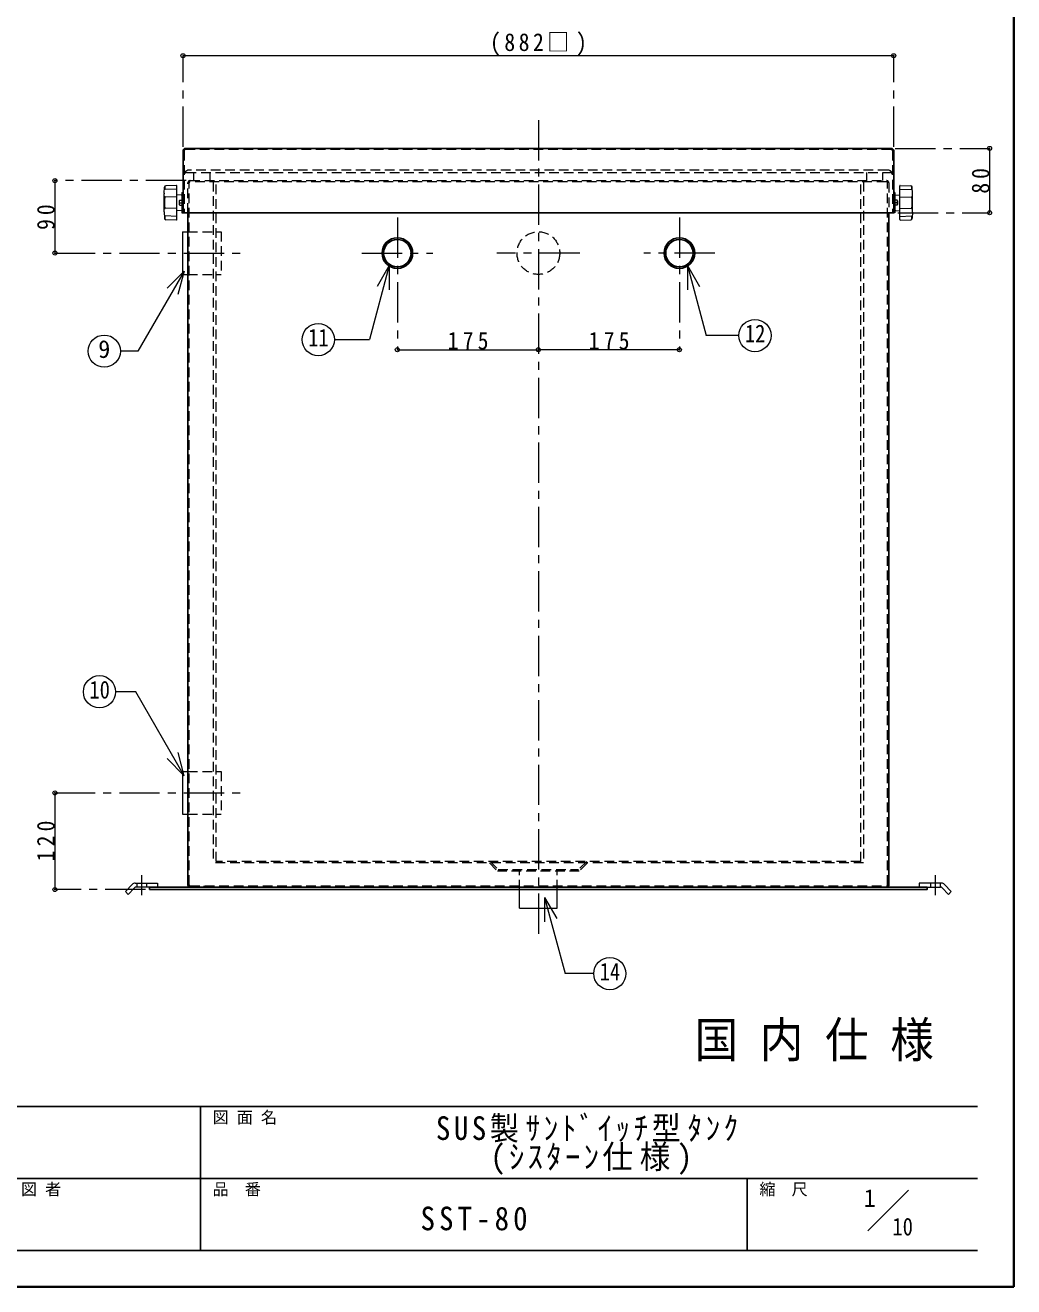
# Model space of a CAD drawing. Units: millimetres at full size, sheet at 1:10. Extents: x -2123 to 1927, y -1358 to 1452.
# Drawn here: x 700 to 1927, y -1358 to 208 of the extents above; entities that cross this region are included whole.
import ezdxf
from ezdxf.enums import TextEntityAlignment as Align

# ---------------------------------------------------------------- set-up
doc = ezdxf.new("R2010")
doc.units = ezdxf.units.MM
doc.header["$LTSCALE"] = 10
doc.header["$PDMODE"] = 32
doc.header["$PDSIZE"] = 5
doc.linetypes.add('CHAIN1', pattern=[8, 5, -1, 1, -1])
doc.linetypes.add('DASHED1', pattern=[1.8, 1.2, -0.6])
doc.layers.add('0-0', color=7, linetype='Continuous', lineweight=18)
doc.styles.add('ＭＳ ゴシック', font='')
doc.styles.get('ＭＳ ゴシック').set_extended_font_data('MS Gothic')

msp = doc.modelspace()

# ---------------------------------------------------------------- linework, layer by layer
at = {"layer": '0-0', "color": 1, "lineweight": 40}
for q in [(1927.2, 1451.91), (-2122.8, -1358.09)]:
    msp.add_line((1927.2, -1358.09), q, dxfattribs=at)
at = {"layer": '0-0', "color": 4, "linetype": 'CHAIN1', "lineweight": 9}
for p, q in [((896.2, 56.91), (896.2, 169.91)), ((1778.2, 56.91), (1778.2, 169.91)), ((1337.2, 89.91), (1337.2, -923.09)), ((1780.2, 54.91), (1897.2, 54.91)), ((900.2, 14.91), (737.2, 14.91)), ((1162.2, -31.09), (1162.2, -195.09)), ((1512.2, -31.09), (1512.2, -195.09)), ((1783.2, -25.09), (1897.2, -25.09)), ((737.2, -75.09), (968.7, -75.09)), ((1118.2, -75.09), (1206.2, -75.09)), ((1388.7, -75.09), (1285.7, -75.09)), ((1556.2, -75.09), (1468.2, -75.09)), ((737.2, -745.09), (968.7, -745.09)), ((844.7, -847.09), (844.7, -872.09)), ((1829.7, -847.09), (1829.7, -872.09)), ((849.7, -865.09), (737.2, -865.09))]:
    msp.add_line(p, q, dxfattribs=at)
at = {"layer": '0-0', "color": 4, "lineweight": 9}
for p, q in [((1778.2, 169.91), (896.2, 169.91)), ((1897.2, 54.91), (1897.2, -25.09)), ((737.2, 14.91), (737.2, -75.09)), ((1162.2, -195.09), (1337.2, -195.09)), ((1512.2, -195.09), (1337.2, -195.09)), ((737.2, -745.09), (737.2, -865.09))]:
    msp.add_line(p, q, dxfattribs=at)
at = {"layer": '0-0', "color": 5, "lineweight": 25}
for p, q in [((896.2, 51.91), (896.2, -25.09)), ((899.2, 54.91), (1775.2, 54.91)), ((1778.2, 51.91), (1778.2, -25.09)), ((896.2, -25.09), (1778.2, -25.09)), ((902.2, -25.09), (902.2, -859.09)), ((1772.2, -25.09), (1772.2, -859.09)), ((854.7, -862.09), (854.7, -865.09))]:
    msp.add_line(p, q, dxfattribs=at)
at = {"layer": '0-0', "linetype": 'DASHED1'}
for p, q in [((897.7, 51.91), (897.7, -25.09)), ((1775.2, 53.41), (899.2, 53.41)), ((1776.7, 51.91), (1776.7, -25.09)), ((900.7, 24.91), (1773.7, 24.91)), ((1770.7, 27.91), (903.7, 27.91)), ((902.2, -25.09), (902.2, 11.91)), ((903.7, -859.09), (903.7, 11.91)), ((905.2, 14.91), (1769.2, 14.91)), ((1769.2, 13.41), (905.2, 13.41)), ((933.7, 13.41), (933.7, -832.09)), ((937.2, -830.09), (937.2, 14.91)), ((1737.2, -830.09), (1737.2, 14.91)), ((1770.7, -859.09), (1770.7, 11.91)), ((1772.2, 11.91), (1772.2, -25.09)), ((1737.2, -830.09), (937.2, -830.09)), ((838.7, -857.09), (838.7, -862.09)), ((850.7, -857.09), (850.7, -862.09)), ((905.2, -860.59), (1769.2, -860.59)), ((922.2, -860.59), (922.2, -862.09)), ((1752.2, -860.59), (1752.2, -862.09)), ((1823.7, -857.09), (1823.7, -862.09)), ((1835.7, -857.09), (1835.7, -862.09))]:
    msp.add_line(p, q, dxfattribs=at)
at = {"layer": '0-0', "color": 4, "linetype": 'DASHED1', "lineweight": 9}
for p, q in [((909.7, 14.91), (909.7, 24.91)), ((929.7, 14.91), (929.7, 24.91)), ((1744.7, 14.91), (1744.7, 24.91)), ((1764.7, 14.91), (1764.7, 24.91)), ((902.2, -101.59), (943.7, -101.59)), ((902.2, -771.59), (943.7, -771.59)), ((1276.37, -832.09), (1286.37, -842.09)), ((1388.03, -842.09), (1286.37, -842.09)), ((1313.7, -865.09), (1313.7, -840.09)), ((1360.7, -865.09), (1360.7, -840.09)), ((1397.2, -830.09), (1387.2, -840.09)), ((1398.03, -832.09), (1388.03, -842.09))]:
    msp.add_line(p, q, dxfattribs=at)
at = {"layer": '0-0'}
for p, q in [((872.71, -0.82), (873.1, 6.56)), ((888.7, 4.35), (874.15, 3.86)), ((888.18, 8.88), (875.03, 8.45)), ((888.7, -33.55), (888.7, 8.38)), ((1785.7, -33.55), (1785.7, 8.38)), ((1785.7, 4.35), (1800.25, 3.86)), ((1786.21, 8.88), (1799.36, 8.45)), ((1801.68, -0.82), (1801.3, 6.56)), ((872.7, -23.82), (872.7, -1.35)), ((888.7, -5.73), (874.15, -5.25)), ((894.24, -3.05), (888.7, -2.59)), ((891.45, -10.24), (891.45, -14.94)), ((892.07, -9.59), (894.7, -9.59)), ((892.07, -12.59), (894.7, -12.59)), ((892.07, -15.59), (894.7, -15.59)), ((894.7, -0.09), (896.2, -0.09)), ((1779.7, -0.09), (1778.2, -0.09)), ((1782.32, -9.59), (1779.7, -9.59)), ((1782.32, -12.59), (1779.7, -12.59)), ((1782.32, -15.59), (1779.7, -15.59)), ((1780.16, -3.05), (1785.7, -2.59)), ((1782.95, -10.24), (1782.95, -14.94)), ((1785.7, -5.73), (1800.25, -5.25)), ((1801.7, -23.82), (1801.7, -1.35)), ((872.71, -24.35), (873.1, -31.73)), ((888.7, -19.44), (874.15, -19.93)), ((888.7, -29.52), (874.15, -29.04)), ((894.24, -22.12), (888.7, -22.59)), ((1780.16, -22.12), (1785.7, -22.59)), ((1785.7, -19.44), (1800.25, -19.93)), ((1785.7, -29.52), (1800.25, -29.04)), ((1801.68, -24.35), (1801.3, -31.73)), ((888.18, -34.05), (875.03, -33.63)), ((1786.21, -34.05), (1799.36, -33.63)), ((895.7, -48.59), (902.2, -48.59)), ((895.7, -48.59), (895.7, -101.59)), ((1152.25, -90.58), (1127.62, -182.49)), ((1152.25, -90.58), (1137.25, -116.56)), ((1152.25, -90.58), (1152.25, -120.58)), ((1522.14, -90.58), (1522.14, -120.58)), ((1522.14, -90.58), (1537.14, -116.56)), ((1522.14, -90.58), (1545.42, -177.45)), ((897.64, -97.42), (840.27, -196.79)), ((897.64, -97.42), (876.43, -118.63)), ((897.64, -97.42), (889.88, -126.39)), ((895.7, -101.59), (902.2, -101.59)), ((1084.06, -182.49), (1127.62, -182.49)), ((1586, -177.45), (1545.42, -177.45)), ((840.27, -196.79), (818.48, -196.79)), ((897.81, -723.74), (876.59, -702.53)), ((897.81, -723.74), (890.04, -694.77)), ((895.7, -718.59), (902.2, -718.59)), ((895.7, -718.59), (895.7, -771.59)), ((895.7, -771.59), (902.2, -771.59)), ((833.22, -858.64), (824.7, -867.59)), ((836.84, -857.09), (864.7, -857.09)), ((864.7, -857.09), (864.7, -862.09)), ((1809.7, -857.09), (1809.7, -862.09)), ((1837.56, -857.09), (1809.7, -857.09)), ((1841.18, -858.64), (1849.7, -867.59)), ((828.32, -871.03), (824.7, -867.59)), ((836.1, -862.86), (828.32, -871.03)), ((854.7, -862.09), (837.91, -862.09)), ((1313.7, -888.09), (1313.7, -865.09)), ((1344.99, -874.94), (1344.99, -904.94)), ((1344.99, -874.94), (1359.99, -900.92)), ((1344.99, -874.94), (1370.3, -969.41)), ((1360.7, -888.09), (1360.7, -865.09)), ((1819.7, -862.09), (1836.48, -862.09)), ((1838.29, -862.86), (1846.08, -871.03)), ((1846.08, -871.03), (1849.7, -867.59)), ((1313.7, -888.09), (1360.7, -888.09)), ((1405.85, -969.41), (1370.3, -969.41)), ((1745.98, -1288.59), (1796.48, -1238.09))]:
    msp.add_line(p, q, dxfattribs=at)
at = {"layer": '0-0', "color": 6, "lineweight": 25}
for p, q in [((-2077.8, -1134.52), (1882.2, -1134.52)), ((917.91, -1313.09), (917.91, -1134.52)), ((1882.2, -1223.8), (-153.52, -1223.8)), ((1596.48, -1313.09), (1596.48, -1223.8)), ((1882.2, -1313.09), (-2077.8, -1313.09))]:
    msp.add_line(p, q, dxfattribs=at)
at = {"layer": '0-0', "linetype": 'DASHED1'}
msp.add_lwpolyline([(1740.7, 13.41), (1740.7, -832.09), (933.7, -832.09)], dxfattribs=at)
at = {"layer": '0-0'}
for points in [[(894.7, -0.09), (894.7, -25.09), (896.2, -25.09)], [(1779.7, -0.09), (1779.7, -25.09), (1778.2, -25.09)], [(897.81, -723.74), (837.66, -619.57), (812.53, -619.57)]]:
    msp.add_lwpolyline(points, dxfattribs=at)
at = {"layer": '0-0', "color": 4, "linetype": 'DASHED1', "lineweight": 9}
for points in [[(902.2, -48.59), (943.7, -48.59), (943.7, -101.59)], [(902.2, -718.59), (943.7, -718.59), (943.7, -771.59)], [(1277.2, -830.09), (1287.2, -840.09), (1387.2, -840.09)]]:
    msp.add_lwpolyline(points, dxfattribs=at)
at = {"layer": '0-0', "color": 5, "lineweight": 25}
msp.add_lwpolyline([(854.7, -862.09), (1819.7, -862.09), (1819.7, -865.09), (854.7, -865.09)], dxfattribs=at)
for centre, radius in [((1162.2, -75.09), 19), ((1162.2, -75.09), 17), ((1512.2, -75.09), 19), ((1512.2, -75.09), 17)]:
    msp.add_circle(centre, radius, dxfattribs=at)
at = {"layer": '0-0', "color": 4, "linetype": 'DASHED1', "lineweight": 9}
msp.add_circle((1337.2, -75.09), 26.5, dxfattribs=at)
at = {"layer": '0-0'}
for centre in [(1064.06, -182.49), (1606, -177.45), (798.48, -196.79), (792.53, -619.57), (1425.85, -969.41)]:
    msp.add_circle(centre, 20, dxfattribs=at)
at = {"layer": '0-0', "color": 5, "lineweight": 25}
for centre, start, end in [((899.2, 51.91), 90, 180), ((1775.2, 51.91), 0, 90), ((905.2, -859.09), 180, 270), ((1769.2, -859.09), 270, 0)]:
    msp.add_arc(centre, 3, start, end, dxfattribs=at)
at = {"layer": '0-0', "linetype": 'DASHED1'}
for centre, radius, start, end in [((899.2, 51.91), 1.5, 90, 180), ((1775.2, 51.91), 1.5, 0, 90), ((903.7, 21.91), 6, 90, 180), ((900.7, 21.91), 3, 90, 180), ((1770.7, 21.91), 6, 0, 90), ((1773.7, 21.91), 3, 0, 90), ((905.2, 11.91), 3, 90, 180), ((905.2, 11.91), 1.5, 90, 180), ((1769.2, 11.91), 3, 0, 90), ((1769.2, 11.91), 1.5, 0, 90), ((905.2, -859.09), 1.5, 180, 270), ((1769.2, -859.09), 1.5, 270, 0)]:
    msp.add_arc(centre, radius, start, end, dxfattribs=at)
at = {"layer": '0-0'}
for centre, radius, start, end in [((875.1, 6.45), 2, 91.84585, 176.98087), ((875.77, 6.92), 2.07, 141.26695, 176.97243), ((883.66, 6.84), 9.96, 178.90936, 197.37998), ((888.2, 8.38), 0.5, 0, 91.84585), ((1786.2, 8.38), 0.5, 88.15415, 180), ((1799.3, 6.45), 2, 3.01913, 88.15415), ((1790.74, 6.84), 9.96, 342.62002, 1.09064), ((1798.63, 6.92), 2.07, 3.02757, 38.73305), ((882.7, -1.35), 10, 176.98087, 180), ((927.54, -12.59), 54.34, 172.70127, 187.29873), ((874.13, -5.75), 0.5, 88.09085, 172.70127), ((893.55, -11.09), 2.11, 134.62454, 225.37546), ((893.55, -14.09), 2.11, 134.62454, 225.37546), ((893.02, -11.12), 1.79, 121.62812, 150.75937), ((893.02, -14.06), 1.79, 209.24063, 238.37188), ((894.2, -3.55), 0.5, 0, 85.23636), ((1780.2, -3.55), 0.5, 94.76364, 180), ((1781.38, -11.12), 1.79, 29.24063, 58.37188), ((1780.84, -11.09), 2.11, 314.62454, 45.37546), ((1780.84, -14.09), 2.11, 314.62454, 45.37546), ((1781.38, -14.06), 1.79, 301.62812, 330.75937), ((1800.26, -5.75), 0.5, 7.29873, 91.90915), ((1746.86, -12.59), 54.34, 352.70127, 7.29873), ((1791.7, -1.35), 10, 0, 3.01913), ((882.7, -23.82), 10, 180, 183.01913), ((874.13, -19.43), 0.5, 187.29873, 271.90915), ((883.66, -32.01), 9.96, 162.62002, 181.09064), ((894.2, -21.63), 0.5, 274.76364, 0), ((1780.2, -21.63), 0.5, 180, 265.23636), ((1800.26, -19.43), 0.5, 268.09085, 352.70127), ((1790.74, -32.01), 9.96, 358.90936, 17.37998), ((1791.7, -23.82), 10, 356.98087, 0), ((875.1, -31.63), 2, 183.01913, 268.15415), ((875.77, -32.09), 2.07, 183.02757, 218.73305), ((888.2, -33.55), 0.5, 268.15415, 0), ((1786.2, -33.55), 0.5, 180, 271.84585), ((1799.3, -31.63), 2, 271.84585, 356.98087), ((1798.63, -32.09), 2.07, 321.26695, 356.97243), ((836.84, -862.09), 5, 90, 136.39718), ((1837.56, -862.09), 5, 43.60282, 90), ((837.91, -864.59), 2.5, 90, 136.39718), ((1836.48, -864.59), 2.5, 43.60282, 90)]:
    msp.add_arc(centre, radius, start, end, dxfattribs=at)
at = {"layer": '0-0', "color": 4}
for p in [(896.2, 169.91), (1778.2, 169.91), (1897.2, 54.91), (737.2, 14.91), (1897.2, -25.09), (737.2, -75.09), (1162.2, -195.09), (1337.2, -195.09), (1512.2, -195.09), (737.2, -745.09), (737.2, -865.09)]:
    msp.add_point(p, dxfattribs=at)

# ---------------------------------------------------------------- texts
at = {"layer": '0-0', "style": 'ＭＳ ゴシック'}
for s, height, width, p in [('11', 21.99, 0.85, (1051.56, -197.49)), ('12', 21.99, 0.85, (1593.5, -192.45)), ('10', 21.99, 0.85, (780.03, -634.57)), ('14', 21.99, 0.85, (1413.35, -984.41)), ('国 内 仕 様', 43.99, 0.9, (1531.12, -1086.66)), ('10', 21.99, 0.85, (1776.62, -1300.99))]:
    msp.add_text(s, height=height, dxfattribs=dict(at, width=width)).set_placement(p, align=Align.BOTTOM_LEFT)
for s, height, p in [('9', 21.99, (790.98, -211.79)), ('図 面 名', 14.66, (932.91, -1159.52)), ('検 図 者', 14.66, (665.06, -1248.8)), ('品\u3000番', 14.66, (932.91, -1248.8)), ('縮\u3000尺', 14.66, (1611.48, -1248.8)), ('1', 21.99, (1740.9, -1265.61))]:
    msp.add_text(s, height=height, dxfattribs=at).set_placement(p, align=Align.BOTTOM_LEFT)
at = {"layer": '0-0', "attachment_point": 7, "style": 'ＭＳ ゴシック'}
for s, insert, char_height in [('\\T1.32;\\W0.9;(882□)', (1277.2, 169.91), 21.99), ('\\T1.38;\\W0.9;175', (1224.7, -195.09), 21.99), ('\\T1.38;\\W0.9;175', (1399.7, -195.09), 21.99), ('\\T1.24;\\W0.9;SUS製ｻﾝﾄﾞｲｯﾁ型ﾀﾝｸ', (1210.06, -1179.16), 29.33), ('\\T1.22;\\W0.95;(ｼｽﾀｰﾝ仕様)', (1277.56, -1219.16), 29.33), ('\\T1.28;\\W0.9;SST-80', (1190.95, -1288.44), 29.33)]:
    msp.add_mtext(s, dxfattribs=dict(at, insert=insert, char_height=char_height))
at = {"layer": '0-0', "char_height": 21.99, "attachment_point": 7, "rotation": 90, "style": 'ＭＳ ゴシック'}
for s, insert in [('\\T1.36;\\W0.9;80', (1897.2, -1.34)), ('\\T1.36;\\W0.9;90', (737.2, -46.34)), ('\\T1.38;\\W0.9;120', (737.2, -830.09))]:
    msp.add_mtext(s, dxfattribs=dict(at, insert=insert))

doc.saveas('drawing.dxf')
